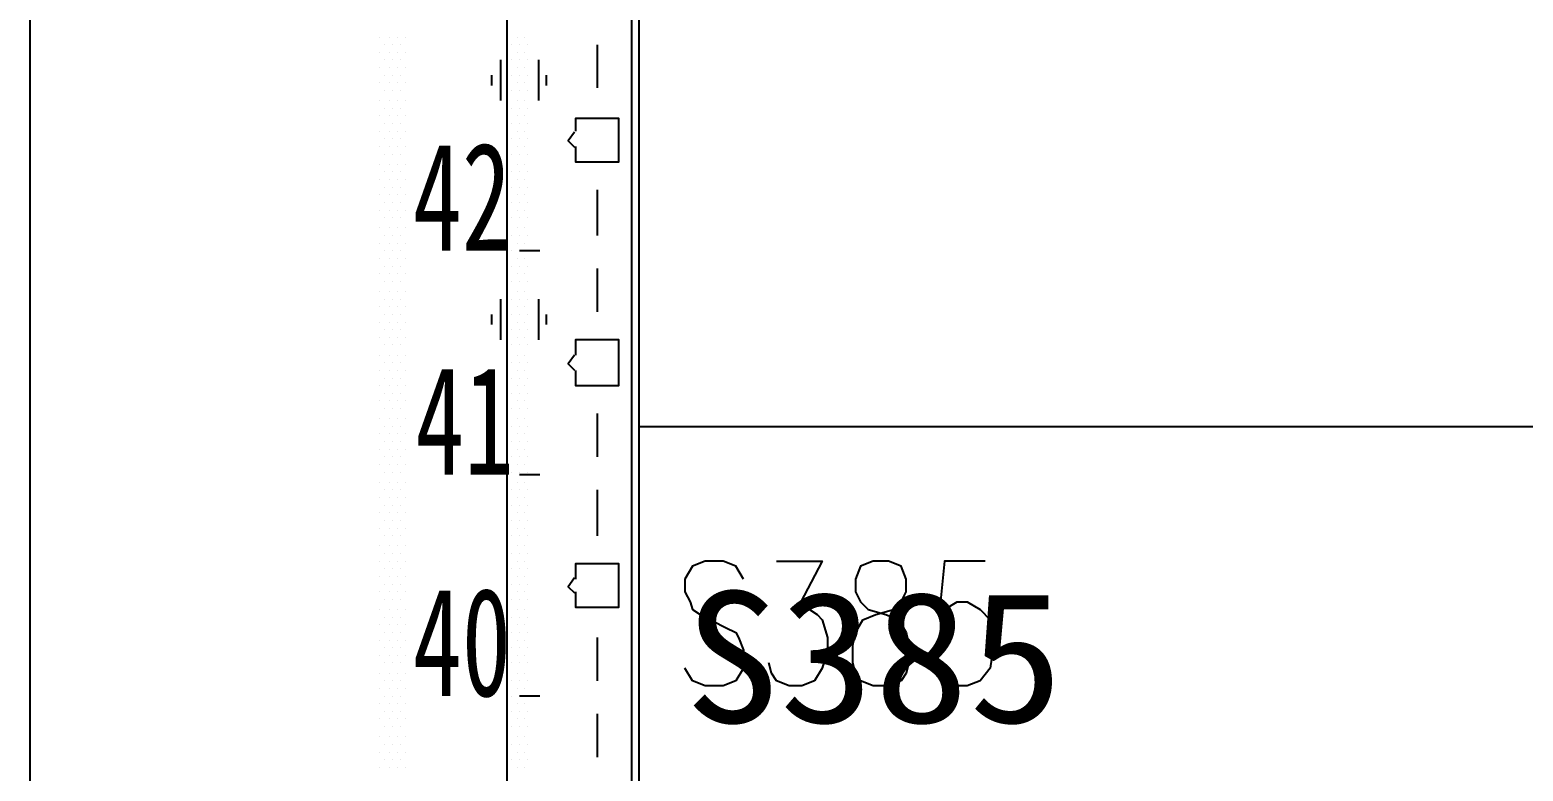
# Model space of a CAD drawing. Header units: metres. Extents: x 17 to 1264, y 17 to 859.
# Drawn here: x 87.8 to 172.3, y 620.3 to 662.2 of the extents above; entities that cross this region are included whole.
import ezdxf

# ---------------------------------------------------------------- set-up
doc = ezdxf.new("R2010")
doc.units = ezdxf.units.M
for name, color, linetype in [('LINES', 7, 'Continuous'), ('POLYLINES', 4, 'Continuous'), ('RECTS', 7, 'Continuous'), ('TEXTS', 3, 'Continuous')]:
    doc.layers.add(name, color=color, linetype=linetype)

msp = doc.modelspace()

# ---------------------------------------------------------------- linework, layer by layer
at = {"layer": 'LINES'}
for p, q in [((87.762, 830.448), (87.762, 45.216)), ((87.762, 830.448), (87.762, 45.216)), ((122.25, 132.48), (122.25, 727.92)), ((107.562, 661.824), (107.562, 661.824)), ((107.85, 661.392), (107.85, 661.392)), ((108.138, 661.824), (108.138, 661.824)), ((108.282, 661.392), (108.282, 661.392)), ((108.57, 661.824), (108.57, 661.824)), ((108.714, 661.392), (108.714, 661.392)), ((109.002, 661.824), (109.002, 661.824)), ((114.762, 661.824), (114.762, 661.824)), ((115.05, 661.392), (115.05, 661.392)), ((115.338, 661.824), (115.338, 661.824)), ((115.482, 661.392), (115.482, 661.392)), ((115.77, 661.824), (115.77, 661.824)), ((115.914, 661.392), (115.914, 661.392)), ((119.874, 661.392), (119.874, 658.944)), ((107.562, 660.96), (107.562, 660.96)), ((107.85, 660.528), (107.85, 660.528)), ((108.138, 660.96), (108.138, 660.96)), ((108.282, 660.528), (108.282, 660.528)), ((108.57, 660.96), (108.57, 660.96)), ((108.714, 660.528), (108.714, 660.528)), ((109.002, 660.96), (109.002, 660.96)), ((114.402, 660.528), (114.402, 658.224)), ((114.762, 660.96), (114.762, 660.96)), ((115.05, 660.528), (115.05, 660.528)), ((115.338, 660.96), (115.338, 660.96)), ((115.482, 660.528), (115.482, 660.528)), ((115.77, 660.96), (115.77, 660.96)), ((115.914, 660.528), (115.914, 660.528)), ((116.562, 660.528), (116.562, 658.224)), ((107.562, 660.096), (107.562, 660.096)), ((107.85, 659.664), (107.85, 659.664)), ((108.138, 660.096), (108.138, 660.096)), ((108.282, 659.664), (108.282, 659.664)), ((108.57, 660.096), (108.57, 660.096)), ((108.714, 659.664), (108.714, 659.664)), ((109.002, 660.096), (109.002, 660.096)), ((113.898, 659.664), (113.898, 659.088)), ((114.762, 660.096), (114.762, 660.096)), ((115.05, 659.664), (115.05, 659.664)), ((115.338, 660.096), (115.338, 660.096)), ((115.482, 659.664), (115.482, 659.664)), ((115.77, 660.096), (115.77, 660.096)), ((115.914, 659.664), (115.914, 659.664)), ((116.994, 659.664), (116.994, 659.088)), ((107.562, 659.232), (107.562, 659.232)), ((107.85, 658.8), (107.85, 658.8)), ((108.138, 659.232), (108.138, 659.232)), ((108.282, 658.8), (108.282, 658.8)), ((108.57, 659.232), (108.57, 659.232)), ((108.714, 658.8), (108.714, 658.8)), ((109.002, 659.232), (109.002, 659.232)), ((114.762, 659.232), (114.762, 659.232)), ((115.05, 658.8), (115.05, 658.8)), ((115.338, 659.232), (115.338, 659.232)), ((115.482, 658.8), (115.482, 658.8)), ((115.77, 659.232), (115.77, 659.232)), ((115.914, 658.8), (115.914, 658.8)), ((107.562, 658.224), (107.562, 658.224)), ((107.85, 657.792), (107.85, 657.792)), ((108.138, 658.224), (108.138, 658.224)), ((108.282, 657.792), (108.282, 657.792)), ((108.57, 658.224), (108.57, 658.224)), ((108.714, 657.792), (108.714, 657.792)), ((109.002, 658.224), (109.002, 658.224)), ((114.762, 658.224), (114.762, 658.224)), ((115.05, 657.792), (115.05, 657.792)), ((115.338, 658.224), (115.338, 658.224)), ((115.482, 657.792), (115.482, 657.792)), ((115.77, 658.224), (115.77, 658.224)), ((115.914, 657.792), (115.914, 657.792)), ((107.562, 657.36), (107.562, 657.36)), ((107.85, 656.928), (107.85, 656.928)), ((108.138, 657.36), (108.138, 657.36)), ((108.282, 656.928), (108.282, 656.928)), ((108.57, 657.36), (108.57, 657.36)), ((108.714, 656.928), (108.714, 656.928)), ((109.002, 657.36), (109.002, 657.36)), ((114.762, 657.36), (114.762, 657.36)), ((115.05, 656.928), (115.05, 656.928)), ((115.338, 657.36), (115.338, 657.36)), ((115.482, 656.928), (115.482, 656.928)), ((115.77, 657.36), (115.77, 657.36)), ((115.914, 656.928), (115.914, 656.928)), ((107.562, 656.496), (107.562, 656.496)), ((107.85, 656.064), (107.85, 656.064)), ((108.138, 656.496), (108.138, 656.496)), ((108.282, 656.064), (108.282, 656.064)), ((108.57, 656.496), (108.57, 656.496)), ((108.714, 656.064), (108.714, 656.064)), ((109.002, 656.496), (109.002, 656.496)), ((114.762, 656.496), (114.762, 656.496)), ((115.05, 656.064), (115.05, 656.064)), ((115.338, 656.496), (115.338, 656.496)), ((115.482, 656.064), (115.482, 656.064)), ((115.77, 656.496), (115.77, 656.496)), ((115.914, 656.064), (115.914, 656.064)), ((107.562, 655.632), (107.562, 655.632)), ((107.85, 655.2), (107.85, 655.2)), ((108.138, 655.632), (108.138, 655.632)), ((108.282, 655.2), (108.282, 655.2)), ((108.57, 655.632), (108.57, 655.632)), ((108.714, 655.2), (108.714, 655.2)), ((109.002, 655.632), (109.002, 655.632)), ((114.762, 655.632), (114.762, 655.632)), ((115.05, 655.2), (115.05, 655.2)), ((115.338, 655.632), (115.338, 655.632)), ((115.482, 655.2), (115.482, 655.2)), ((115.77, 655.632), (115.77, 655.632)), ((115.914, 655.2), (115.914, 655.2)), ((107.562, 654.624), (107.562, 654.624)), ((108.138, 654.624), (108.138, 654.624)), ((108.57, 654.624), (108.57, 654.624)), ((109.002, 654.624), (109.002, 654.624)), ((114.762, 654.624), (114.762, 654.624)), ((115.338, 654.624), (115.338, 654.624)), ((115.77, 654.624), (115.77, 654.624)), ((107.562, 653.76), (107.562, 653.76)), ((107.85, 654.192), (107.85, 654.192)), ((108.138, 653.76), (108.138, 653.76)), ((108.282, 654.192), (108.282, 654.192)), ((108.57, 653.76), (108.57, 653.76)), ((108.714, 654.192), (108.714, 654.192)), ((109.002, 653.76), (109.002, 653.76)), ((114.762, 653.76), (114.762, 653.76)), ((115.05, 654.192), (115.05, 654.192)), ((115.338, 653.76), (115.338, 653.76)), ((115.482, 654.192), (115.482, 654.192)), ((115.77, 653.76), (115.77, 653.76)), ((115.914, 654.192), (115.914, 654.192)), ((107.562, 652.896), (107.562, 652.896)), ((107.85, 653.328), (107.85, 653.328)), ((108.138, 652.896), (108.138, 652.896)), ((108.282, 653.328), (108.282, 653.328)), ((108.57, 652.896), (108.57, 652.896)), ((108.714, 653.328), (108.714, 653.328)), ((109.002, 652.896), (109.002, 652.896)), ((114.762, 652.896), (114.762, 652.896)), ((115.05, 653.328), (115.05, 653.328)), ((115.338, 652.896), (115.338, 652.896)), ((115.482, 653.328), (115.482, 653.328)), ((115.77, 652.896), (115.77, 652.896)), ((115.914, 653.328), (115.914, 653.328)), ((119.874, 653.184), (119.874, 650.592)), ((107.562, 652.032), (107.562, 652.032)), ((107.85, 652.464), (107.85, 652.464)), ((108.138, 652.032), (108.138, 652.032)), ((108.282, 652.464), (108.282, 652.464)), ((108.57, 652.032), (108.57, 652.032)), ((108.714, 652.464), (108.714, 652.464)), ((109.002, 652.032), (109.002, 652.032)), ((114.762, 652.032), (114.762, 652.032)), ((115.05, 652.464), (115.05, 652.464)), ((115.338, 652.032), (115.338, 652.032)), ((115.482, 652.464), (115.482, 652.464)), ((115.77, 652.032), (115.77, 652.032)), ((115.914, 652.464), (115.914, 652.464)), ((107.562, 651.024), (107.562, 651.024)), ((107.85, 651.6), (107.85, 651.6)), ((108.138, 651.024), (108.138, 651.024)), ((108.282, 651.6), (108.282, 651.6)), ((108.57, 651.024), (108.57, 651.024)), ((108.714, 651.6), (108.714, 651.6)), ((109.002, 651.024), (109.002, 651.024)), ((114.762, 651.024), (114.762, 651.024)), ((115.05, 651.6), (115.05, 651.6)), ((115.338, 651.024), (115.338, 651.024)), ((115.482, 651.6), (115.482, 651.6)), ((115.77, 651.024), (115.77, 651.024)), ((115.914, 651.6), (115.914, 651.6)), ((107.562, 650.16), (107.562, 650.16)), ((107.85, 650.592), (107.85, 650.592)), ((108.138, 650.16), (108.138, 650.16)), ((108.282, 650.592), (108.282, 650.592)), ((108.57, 650.16), (108.57, 650.16)), ((108.714, 650.592), (108.714, 650.592)), ((109.002, 650.16), (109.002, 650.16)), ((114.762, 650.16), (114.762, 650.16)), ((115.05, 650.592), (115.05, 650.592)), ((115.338, 650.16), (115.338, 650.16)), ((115.482, 650.592), (115.482, 650.592)), ((115.77, 650.16), (115.77, 650.16)), ((115.914, 650.592), (115.914, 650.592)), ((107.562, 649.296), (107.562, 649.296)), ((107.85, 649.728), (107.85, 649.728)), ((108.138, 649.296), (108.138, 649.296)), ((108.282, 649.728), (108.282, 649.728)), ((108.57, 649.296), (108.57, 649.296)), ((108.714, 649.728), (108.714, 649.728)), ((109.002, 649.296), (109.002, 649.296)), ((114.762, 649.296), (114.762, 649.296)), ((115.05, 649.728), (115.05, 649.728)), ((115.338, 649.296), (115.338, 649.296)), ((115.482, 649.728), (115.482, 649.728)), ((116.634, 649.728), (115.482, 649.728)), ((116.634, 649.728), (115.482, 649.728)), ((116.634, 649.728), (115.482, 649.728)), ((116.634, 649.728), (115.482, 649.728)), ((115.77, 649.296), (115.77, 649.296)), ((115.914, 649.728), (115.914, 649.728)), ((107.562, 648.432), (107.562, 648.432)), ((107.85, 648.864), (107.85, 648.864)), ((108.138, 648.432), (108.138, 648.432)), ((108.282, 648.864), (108.282, 648.864)), ((108.57, 648.432), (108.57, 648.432)), ((108.714, 648.864), (108.714, 648.864)), ((109.002, 648.432), (109.002, 648.432)), ((114.762, 648.432), (114.762, 648.432)), ((115.05, 648.864), (115.05, 648.864)), ((115.338, 648.432), (115.338, 648.432)), ((115.482, 648.864), (115.482, 648.864)), ((115.77, 648.432), (115.77, 648.432)), ((115.914, 648.864), (115.914, 648.864)), ((119.874, 648.72), (119.874, 646.272)), ((107.85, 648), (107.85, 648)), ((108.282, 648), (108.282, 648)), ((108.714, 648), (108.714, 648)), ((115.05, 648), (115.05, 648)), ((115.482, 648), (115.482, 648)), ((115.914, 648), (115.914, 648)), ((107.562, 647.424), (107.562, 647.424)), ((107.85, 646.992), (107.85, 646.992)), ((108.138, 647.424), (108.138, 647.424)), ((108.282, 646.992), (108.282, 646.992)), ((108.57, 647.424), (108.57, 647.424)), ((108.714, 646.992), (108.714, 646.992)), ((109.002, 647.424), (109.002, 647.424)), ((114.402, 646.992), (114.402, 644.688)), ((114.762, 647.424), (114.762, 647.424)), ((115.05, 646.992), (115.05, 646.992)), ((115.338, 647.424), (115.338, 647.424)), ((115.482, 646.992), (115.482, 646.992)), ((115.77, 647.424), (115.77, 647.424)), ((115.914, 646.992), (115.914, 646.992)), ((116.562, 646.992), (116.562, 644.688)), ((107.562, 646.56), (107.562, 646.56)), ((107.85, 646.128), (107.85, 646.128)), ((108.138, 646.56), (108.138, 646.56)), ((108.282, 646.128), (108.282, 646.128)), ((108.57, 646.56), (108.57, 646.56)), ((108.714, 646.128), (108.714, 646.128)), ((109.002, 646.56), (109.002, 646.56)), ((113.898, 646.128), (113.898, 645.552)), ((114.762, 646.56), (114.762, 646.56)), ((115.05, 646.128), (115.05, 646.128)), ((115.338, 646.56), (115.338, 646.56)), ((115.482, 646.128), (115.482, 646.128)), ((115.77, 646.56), (115.77, 646.56)), ((115.914, 646.128), (115.914, 646.128)), ((116.994, 646.128), (116.994, 645.552)), ((107.562, 645.696), (107.562, 645.696)), ((107.85, 645.264), (107.85, 645.264)), ((108.138, 645.696), (108.138, 645.696)), ((108.282, 645.264), (108.282, 645.264)), ((108.57, 645.696), (108.57, 645.696)), ((108.714, 645.264), (108.714, 645.264)), ((109.002, 645.696), (109.002, 645.696)), ((114.762, 645.696), (114.762, 645.696)), ((115.05, 645.264), (115.05, 645.264)), ((115.338, 645.696), (115.338, 645.696)), ((115.482, 645.264), (115.482, 645.264)), ((115.77, 645.696), (115.77, 645.696)), ((115.914, 645.264), (115.914, 645.264)), ((107.562, 644.832), (107.562, 644.832)), ((107.85, 644.4), (107.85, 644.4)), ((108.138, 644.832), (108.138, 644.832)), ((108.282, 644.4), (108.282, 644.4)), ((108.57, 644.832), (108.57, 644.832)), ((108.714, 644.4), (108.714, 644.4)), ((109.002, 644.832), (109.002, 644.832)), ((114.762, 644.832), (114.762, 644.832)), ((115.05, 644.4), (115.05, 644.4)), ((115.338, 644.832), (115.338, 644.832)), ((115.482, 644.4), (115.482, 644.4)), ((115.77, 644.832), (115.77, 644.832)), ((115.914, 644.4), (115.914, 644.4)), ((107.562, 643.824), (107.562, 643.824)), ((107.85, 643.392), (107.85, 643.392)), ((108.138, 643.824), (108.138, 643.824)), ((108.282, 643.392), (108.282, 643.392)), ((108.57, 643.824), (108.57, 643.824)), ((108.714, 643.392), (108.714, 643.392)), ((109.002, 643.824), (109.002, 643.824)), ((114.762, 643.824), (114.762, 643.824)), ((115.05, 643.392), (115.05, 643.392)), ((115.338, 643.824), (115.338, 643.824)), ((115.482, 643.392), (115.482, 643.392)), ((115.77, 643.824), (115.77, 643.824)), ((115.914, 643.392), (115.914, 643.392)), ((107.562, 642.96), (107.562, 642.96)), ((107.85, 642.528), (107.85, 642.528)), ((108.138, 642.96), (108.138, 642.96)), ((108.282, 642.528), (108.282, 642.528)), ((108.57, 642.96), (108.57, 642.96)), ((108.714, 642.528), (108.714, 642.528)), ((109.002, 642.96), (109.002, 642.96)), ((114.762, 642.96), (114.762, 642.96)), ((115.05, 642.528), (115.05, 642.528)), ((115.338, 642.96), (115.338, 642.96)), ((115.482, 642.528), (115.482, 642.528)), ((115.77, 642.96), (115.77, 642.96)), ((115.914, 642.528), (115.914, 642.528)), ((107.562, 642.096), (107.562, 642.096)), ((107.85, 641.664), (107.85, 641.664)), ((108.138, 642.096), (108.138, 642.096)), ((108.282, 641.664), (108.282, 641.664)), ((108.57, 642.096), (108.57, 642.096)), ((108.714, 641.664), (108.714, 641.664)), ((109.002, 642.096), (109.002, 642.096)), ((114.762, 642.096), (114.762, 642.096)), ((115.05, 641.664), (115.05, 641.664)), ((115.338, 642.096), (115.338, 642.096)), ((115.482, 641.664), (115.482, 641.664)), ((115.77, 642.096), (115.77, 642.096)), ((115.914, 641.664), (115.914, 641.664)), ((107.562, 641.232), (107.562, 641.232)), ((107.85, 640.8), (107.85, 640.8)), ((108.138, 641.232), (108.138, 641.232)), ((108.282, 640.8), (108.282, 640.8)), ((108.57, 641.232), (108.57, 641.232)), ((108.714, 640.8), (108.714, 640.8)), ((109.002, 641.232), (109.002, 641.232)), ((114.762, 641.232), (114.762, 641.232)), ((115.05, 640.8), (115.05, 640.8)), ((115.338, 641.232), (115.338, 641.232)), ((115.482, 640.8), (115.482, 640.8)), ((115.77, 641.232), (115.77, 641.232)), ((115.914, 640.8), (115.914, 640.8)), ((107.562, 640.224), (107.562, 640.224)), ((108.138, 640.224), (108.138, 640.224)), ((108.57, 640.224), (108.57, 640.224)), ((109.002, 640.224), (109.002, 640.224)), ((114.762, 640.224), (114.762, 640.224)), ((115.338, 640.224), (115.338, 640.224)), ((115.77, 640.224), (115.77, 640.224)), ((119.874, 640.512), (119.874, 638.064)), ((107.562, 639.36), (107.562, 639.36)), ((107.85, 639.792), (107.85, 639.792)), ((108.138, 639.36), (108.138, 639.36)), ((108.282, 639.792), (108.282, 639.792)), ((108.57, 639.36), (108.57, 639.36)), ((108.714, 639.792), (108.714, 639.792)), ((109.002, 639.36), (109.002, 639.36)), ((114.762, 639.36), (114.762, 639.36)), ((115.05, 639.792), (115.05, 639.792)), ((115.338, 639.36), (115.338, 639.36)), ((115.482, 639.792), (115.482, 639.792)), ((115.77, 639.36), (115.77, 639.36)), ((115.914, 639.792), (115.914, 639.792)), ((107.562, 638.496), (107.562, 638.496)), ((107.85, 638.928), (107.85, 638.928)), ((108.138, 638.496), (108.138, 638.496)), ((108.282, 638.928), (108.282, 638.928)), ((108.57, 638.496), (108.57, 638.496)), ((108.714, 638.928), (108.714, 638.928)), ((109.002, 638.496), (109.002, 638.496)), ((114.762, 638.496), (114.762, 638.496)), ((115.05, 638.928), (115.05, 638.928)), ((115.338, 638.496), (115.338, 638.496)), ((115.482, 638.928), (115.482, 638.928)), ((115.77, 638.496), (115.77, 638.496)), ((115.914, 638.928), (115.914, 638.928)), ((107.562, 637.632), (107.562, 637.632)), ((107.85, 638.064), (107.85, 638.064)), ((108.138, 637.632), (108.138, 637.632)), ((108.282, 638.064), (108.282, 638.064)), ((108.57, 637.632), (108.57, 637.632)), ((108.714, 638.064), (108.714, 638.064)), ((109.002, 637.632), (109.002, 637.632)), ((114.762, 637.632), (114.762, 637.632)), ((115.05, 638.064), (115.05, 638.064)), ((115.338, 637.632), (115.338, 637.632)), ((115.482, 638.064), (115.482, 638.064)), ((115.77, 637.632), (115.77, 637.632)), ((115.914, 638.064), (115.914, 638.064)), ((107.562, 636.624), (107.562, 636.624)), ((107.85, 637.2), (107.85, 637.2)), ((108.138, 636.624), (108.138, 636.624)), ((108.282, 637.2), (108.282, 637.2)), ((108.57, 636.624), (108.57, 636.624)), ((108.714, 637.2), (108.714, 637.2)), ((109.002, 636.624), (109.002, 636.624)), ((114.762, 636.624), (114.762, 636.624)), ((115.05, 637.2), (115.05, 637.2)), ((115.338, 636.624), (115.338, 636.624)), ((115.482, 637.2), (115.482, 637.2)), ((116.634, 637.056), (115.482, 637.056)), ((116.634, 637.056), (115.482, 637.056)), ((116.634, 637.056), (115.482, 637.056)), ((116.634, 637.056), (115.482, 637.056)), ((115.77, 636.624), (115.77, 636.624)), ((115.914, 637.2), (115.914, 637.2)), ((107.562, 635.76), (107.562, 635.76)), ((107.85, 636.192), (107.85, 636.192)), ((108.138, 635.76), (108.138, 635.76)), ((108.282, 636.192), (108.282, 636.192)), ((108.57, 635.76), (108.57, 635.76)), ((108.714, 636.192), (108.714, 636.192)), ((109.002, 635.76), (109.002, 635.76)), ((114.762, 635.76), (114.762, 635.76)), ((115.05, 636.192), (115.05, 636.192)), ((115.338, 635.76), (115.338, 635.76)), ((115.482, 636.192), (115.482, 636.192)), ((115.77, 635.76), (115.77, 635.76)), ((115.914, 636.192), (115.914, 636.192)), ((119.874, 636.192), (119.874, 633.6)), ((107.562, 634.896), (107.562, 634.896)), ((107.85, 635.328), (107.85, 635.328)), ((108.138, 634.896), (108.138, 634.896)), ((108.282, 635.328), (108.282, 635.328)), ((108.57, 634.896), (108.57, 634.896)), ((108.714, 635.328), (108.714, 635.328)), ((109.002, 634.896), (109.002, 634.896)), ((114.762, 634.896), (114.762, 634.896)), ((115.05, 635.328), (115.05, 635.328)), ((115.338, 634.896), (115.338, 634.896)), ((115.482, 635.328), (115.482, 635.328)), ((115.77, 634.896), (115.77, 634.896)), ((115.914, 635.328), (115.914, 635.328)), ((107.562, 634.032), (107.562, 634.032)), ((107.85, 634.464), (107.85, 634.464)), ((108.138, 634.032), (108.138, 634.032)), ((108.282, 634.464), (108.282, 634.464)), ((108.57, 634.032), (108.57, 634.032)), ((108.714, 634.464), (108.714, 634.464)), ((109.002, 634.032), (109.002, 634.032)), ((114.762, 634.032), (114.762, 634.032)), ((115.05, 634.464), (115.05, 634.464)), ((115.338, 634.032), (115.338, 634.032)), ((115.482, 634.464), (115.482, 634.464)), ((115.77, 634.032), (115.77, 634.032)), ((115.914, 634.464), (115.914, 634.464)), ((107.85, 633.6), (107.85, 633.6)), ((108.282, 633.6), (108.282, 633.6)), ((108.714, 633.6), (108.714, 633.6)), ((115.05, 633.6), (115.05, 633.6)), ((115.482, 633.6), (115.482, 633.6)), ((115.914, 633.6), (115.914, 633.6)), ((107.562, 633.024), (107.562, 633.024)), ((107.85, 632.592), (107.85, 632.592)), ((108.138, 633.024), (108.138, 633.024)), ((108.282, 632.592), (108.282, 632.592)), ((108.57, 633.024), (108.57, 633.024)), ((108.714, 632.592), (108.714, 632.592)), ((109.002, 633.024), (109.002, 633.024)), ((114.762, 633.024), (114.762, 633.024)), ((115.05, 632.592), (115.05, 632.592)), ((115.338, 633.024), (115.338, 633.024)), ((115.482, 632.592), (115.482, 632.592)), ((115.77, 633.024), (115.77, 633.024)), ((115.914, 632.592), (115.914, 632.592)), ((107.562, 632.16), (107.562, 632.16)), ((107.85, 631.728), (107.85, 631.728)), ((108.138, 632.16), (108.138, 632.16)), ((108.282, 631.728), (108.282, 631.728)), ((108.57, 632.16), (108.57, 632.16)), ((108.714, 631.728), (108.714, 631.728)), ((109.002, 632.16), (109.002, 632.16)), ((114.762, 632.16), (114.762, 632.16)), ((115.05, 631.728), (115.05, 631.728)), ((115.338, 632.16), (115.338, 632.16)), ((115.482, 631.728), (115.482, 631.728)), ((115.77, 632.16), (115.77, 632.16)), ((115.914, 631.728), (115.914, 631.728)), ((107.562, 631.296), (107.562, 631.296)), ((107.85, 630.864), (107.85, 630.864)), ((108.138, 631.296), (108.138, 631.296)), ((108.282, 630.864), (108.282, 630.864)), ((108.57, 631.296), (108.57, 631.296)), ((108.714, 630.864), (108.714, 630.864)), ((109.002, 631.296), (109.002, 631.296)), ((114.762, 631.296), (114.762, 631.296)), ((115.05, 630.864), (115.05, 630.864)), ((115.338, 631.296), (115.338, 631.296)), ((115.482, 630.864), (115.482, 630.864)), ((115.77, 631.296), (115.77, 631.296)), ((115.914, 630.864), (115.914, 630.864)), ((107.562, 630.432), (107.562, 630.432)), ((107.85, 630), (107.85, 630)), ((108.138, 630.432), (108.138, 630.432)), ((108.282, 630), (108.282, 630)), ((108.57, 630.432), (108.57, 630.432)), ((108.714, 630), (108.714, 630)), ((109.002, 630.432), (109.002, 630.432)), ((114.762, 630.432), (114.762, 630.432)), ((115.05, 630), (115.05, 630)), ((115.338, 630.432), (115.338, 630.432)), ((115.482, 630), (115.482, 630)), ((115.77, 630.432), (115.77, 630.432)), ((115.914, 630), (115.914, 630)), ((107.562, 629.424), (107.562, 629.424)), ((107.85, 628.992), (107.85, 628.992)), ((108.138, 629.424), (108.138, 629.424)), ((108.282, 628.992), (108.282, 628.992)), ((108.57, 629.424), (108.57, 629.424)), ((108.714, 628.992), (108.714, 628.992)), ((109.002, 629.424), (109.002, 629.424)), ((114.762, 629.424), (114.762, 629.424)), ((115.05, 628.992), (115.05, 628.992)), ((115.338, 629.424), (115.338, 629.424)), ((115.482, 628.992), (115.482, 628.992)), ((115.77, 629.424), (115.77, 629.424)), ((115.914, 628.992), (115.914, 628.992)), ((107.562, 628.56), (107.562, 628.56)), ((107.85, 628.128), (107.85, 628.128)), ((108.138, 628.56), (108.138, 628.56)), ((108.282, 628.128), (108.282, 628.128)), ((108.57, 628.56), (108.57, 628.56)), ((108.714, 628.128), (108.714, 628.128)), ((109.002, 628.56), (109.002, 628.56)), ((114.762, 628.56), (114.762, 628.56)), ((115.05, 628.128), (115.05, 628.128)), ((115.338, 628.56), (115.338, 628.56)), ((115.482, 628.128), (115.482, 628.128)), ((115.77, 628.56), (115.77, 628.56)), ((115.914, 628.128), (115.914, 628.128)), ((107.562, 627.696), (107.562, 627.696)), ((107.85, 627.264), (107.85, 627.264)), ((108.138, 627.696), (108.138, 627.696)), ((108.282, 627.264), (108.282, 627.264)), ((108.57, 627.696), (108.57, 627.696)), ((108.714, 627.264), (108.714, 627.264)), ((109.002, 627.696), (109.002, 627.696)), ((114.762, 627.696), (114.762, 627.696)), ((115.05, 627.264), (115.05, 627.264)), ((115.338, 627.696), (115.338, 627.696)), ((115.482, 627.264), (115.482, 627.264)), ((115.77, 627.696), (115.77, 627.696)), ((115.914, 627.264), (115.914, 627.264)), ((119.874, 627.84), (119.874, 625.392)), ((107.562, 626.832), (107.562, 626.832)), ((107.85, 626.4), (107.85, 626.4)), ((108.138, 626.832), (108.138, 626.832)), ((108.282, 626.4), (108.282, 626.4)), ((108.57, 626.832), (108.57, 626.832)), ((108.714, 626.4), (108.714, 626.4)), ((109.002, 626.832), (109.002, 626.832)), ((114.762, 626.832), (114.762, 626.832)), ((115.05, 626.4), (115.05, 626.4)), ((115.338, 626.832), (115.338, 626.832)), ((115.482, 626.4), (115.482, 626.4)), ((115.77, 626.832), (115.77, 626.832)), ((115.914, 626.4), (115.914, 626.4)), ((107.562, 625.824), (107.562, 625.824)), ((108.138, 625.824), (108.138, 625.824)), ((108.57, 625.824), (108.57, 625.824)), ((109.002, 625.824), (109.002, 625.824)), ((114.762, 625.824), (114.762, 625.824)), ((115.338, 625.824), (115.338, 625.824)), ((115.77, 625.824), (115.77, 625.824)), ((107.562, 624.96), (107.562, 624.96)), ((107.85, 625.392), (107.85, 625.392)), ((108.138, 624.96), (108.138, 624.96)), ((108.282, 625.392), (108.282, 625.392)), ((108.57, 624.96), (108.57, 624.96)), ((108.714, 625.392), (108.714, 625.392)), ((109.002, 624.96), (109.002, 624.96)), ((114.762, 624.96), (114.762, 624.96)), ((115.05, 625.392), (115.05, 625.392)), ((115.338, 624.96), (115.338, 624.96)), ((115.482, 625.392), (115.482, 625.392)), ((115.77, 624.96), (115.77, 624.96)), ((115.914, 625.392), (115.914, 625.392)), ((107.562, 624.096), (107.562, 624.096)), ((107.85, 624.528), (107.85, 624.528)), ((108.138, 624.096), (108.138, 624.096)), ((108.282, 624.528), (108.282, 624.528)), ((108.57, 624.096), (108.57, 624.096)), ((108.714, 624.528), (108.714, 624.528)), ((109.002, 624.096), (109.002, 624.096)), ((114.762, 624.096), (114.762, 624.096)), ((115.05, 624.528), (115.05, 624.528)), ((115.338, 624.096), (115.338, 624.096)), ((115.482, 624.528), (115.482, 624.528)), ((116.634, 624.528), (115.482, 624.528)), ((116.634, 624.528), (115.482, 624.528)), ((116.634, 624.528), (115.482, 624.528)), ((116.634, 624.528), (115.482, 624.528)), ((115.77, 624.096), (115.77, 624.096)), ((115.914, 624.528), (115.914, 624.528)), ((107.562, 623.232), (107.562, 623.232)), ((107.85, 623.664), (107.85, 623.664)), ((108.138, 623.232), (108.138, 623.232)), ((108.282, 623.664), (108.282, 623.664)), ((108.57, 623.232), (108.57, 623.232)), ((108.714, 623.664), (108.714, 623.664)), ((109.002, 623.232), (109.002, 623.232)), ((114.762, 623.232), (114.762, 623.232)), ((115.05, 623.664), (115.05, 623.664)), ((115.338, 623.232), (115.338, 623.232)), ((115.482, 623.664), (115.482, 623.664)), ((115.77, 623.232), (115.77, 623.232)), ((115.914, 623.664), (115.914, 623.664)), ((119.874, 623.52), (119.874, 621.072)), ((107.562, 622.224), (107.562, 622.224)), ((107.85, 622.8), (107.85, 622.8)), ((108.138, 622.224), (108.138, 622.224)), ((108.282, 622.8), (108.282, 622.8)), ((108.57, 622.224), (108.57, 622.224)), ((108.714, 622.8), (108.714, 622.8)), ((109.002, 622.224), (109.002, 622.224)), ((114.762, 622.224), (114.762, 622.224)), ((115.05, 622.8), (115.05, 622.8)), ((115.338, 622.224), (115.338, 622.224)), ((115.482, 622.8), (115.482, 622.8)), ((115.77, 622.224), (115.77, 622.224)), ((115.914, 622.8), (115.914, 622.8)), ((107.562, 621.36), (107.562, 621.36)), ((107.85, 621.792), (107.85, 621.792)), ((108.138, 621.36), (108.138, 621.36)), ((108.282, 621.792), (108.282, 621.792)), ((108.57, 621.36), (108.57, 621.36)), ((108.714, 621.792), (108.714, 621.792)), ((109.002, 621.36), (109.002, 621.36)), ((114.762, 621.36), (114.762, 621.36)), ((115.05, 621.792), (115.05, 621.792)), ((115.338, 621.36), (115.338, 621.36)), ((115.482, 621.792), (115.482, 621.792)), ((115.77, 621.36), (115.77, 621.36)), ((115.914, 621.792), (115.914, 621.792)), ((107.562, 620.496), (107.562, 620.496)), ((107.85, 620.928), (107.85, 620.928)), ((108.138, 620.496), (108.138, 620.496)), ((108.282, 620.928), (108.282, 620.928)), ((108.57, 620.496), (108.57, 620.496)), ((108.714, 620.928), (108.714, 620.928)), ((109.002, 620.496), (109.002, 620.496)), ((114.762, 620.496), (114.762, 620.496)), ((115.05, 620.928), (115.05, 620.928)), ((115.338, 620.496), (115.338, 620.496)), ((115.482, 620.928), (115.482, 620.928)), ((115.77, 620.496), (115.77, 620.496)), ((115.914, 620.928), (115.914, 620.928))]:
    msp.add_line(p, q, dxfattribs=at)
at = {"layer": 'POLYLINES'}
for points in [[(114.762, 727.92), (114.762, 585.936), (114.762, 132.48)], [(121.818, 710.64), (121.818, 571.536), (121.818, 132.48)], [(118.65, 655.632), (118.65, 654.768), (121.098, 654.768), (121.098, 657.216), (118.65, 657.216), (118.65, 656.496)], [(118.585, 656.44), (118.231, 655.943), (118.585, 655.589)], [(118.65, 642.96), (118.65, 642.096), (121.098, 642.096), (121.098, 644.688), (118.65, 644.688), (118.65, 643.824)], [(118.585, 643.827), (118.231, 643.33), (118.585, 642.976)], [(118.65, 630.432), (118.65, 629.568), (121.098, 629.568), (121.098, 632.016), (118.65, 632.016), (118.65, 631.152)], [(128.154, 631.152), (127.722, 631.872), (127.002, 632.16), (125.994, 632.16), (125.274, 631.872), (124.842, 631.152), (124.842, 630.432), (125.13, 629.856), (125.274, 629.424), (125.706, 629.136), (127.146, 628.416), (127.722, 628.128), (127.866, 627.84), (128.154, 627.12), (128.154, 626.112), (127.722, 625.392), (127.002, 625.104), (125.994, 625.104), (125.274, 625.392), (124.842, 626.112)], [(130.026, 632.16), (132.618, 632.16), (131.178, 629.424), (131.898, 629.424), (132.33, 629.136), (132.618, 628.848), (132.906, 627.84), (132.906, 627.12), (132.618, 626.112), (132.186, 625.392), (131.466, 625.104), (130.746, 625.104), (130.026, 625.392), (129.738, 625.824), (129.594, 626.4)], [(135.498, 632.16), (134.778, 631.872), (134.49, 631.152), (134.49, 630.432), (134.778, 629.856), (135.21, 629.424), (136.218, 629.136), (136.938, 628.848), (137.37, 628.128), (137.514, 627.408), (137.514, 626.4), (137.37, 625.824), (137.082, 625.392), (136.362, 625.104), (135.498, 625.104), (134.778, 625.392), (134.49, 625.824), (134.346, 626.4), (134.346, 627.408), (134.49, 628.128), (134.922, 628.848), (135.642, 629.136), (136.65, 629.424), (137.082, 629.856), (137.37, 630.432), (137.37, 631.152), (137.082, 631.872), (136.362, 632.16), (135.498, 632.16)], [(141.834, 632.16), (139.53, 632.16), (139.242, 629.136), (139.53, 629.424), (140.25, 629.856), (140.826, 629.856), (141.546, 629.424), (142.122, 628.848), (142.266, 627.84), (142.266, 627.12), (142.122, 626.112), (141.546, 625.392), (140.826, 625.104), (140.25, 625.104), (139.53, 625.392), (139.242, 625.824), (138.954, 626.4)], [(118.585, 631.212), (118.231, 630.716), (118.585, 630.361)]]:
    msp.add_lwpolyline(points, dxfattribs=at)
at = {"layer": 'RECTS'}
msp.add_lwpolyline([(122.25, 639.792), (262.938, 639.792), (262.938, 372.528), (122.25, 372.528)], dxfattribs=at)

# ---------------------------------------------------------------- texts
at = {"layer": 'TEXTS'}
for s, height, width, p in [('42', 6.1343, 0.666667, (109.434, 649.727)), ('41', 6.1343, 0.666667, (109.578, 637.055)), ('40', 6.1343, 0.666667, (109.434, 624.527)), ('S385', 7.425, 1.06027, (124.842, 623.025))]:
    msp.add_text(s, height=height, dxfattribs=dict(at, width=width)).set_placement(p)

doc.saveas('drawing.dxf')
